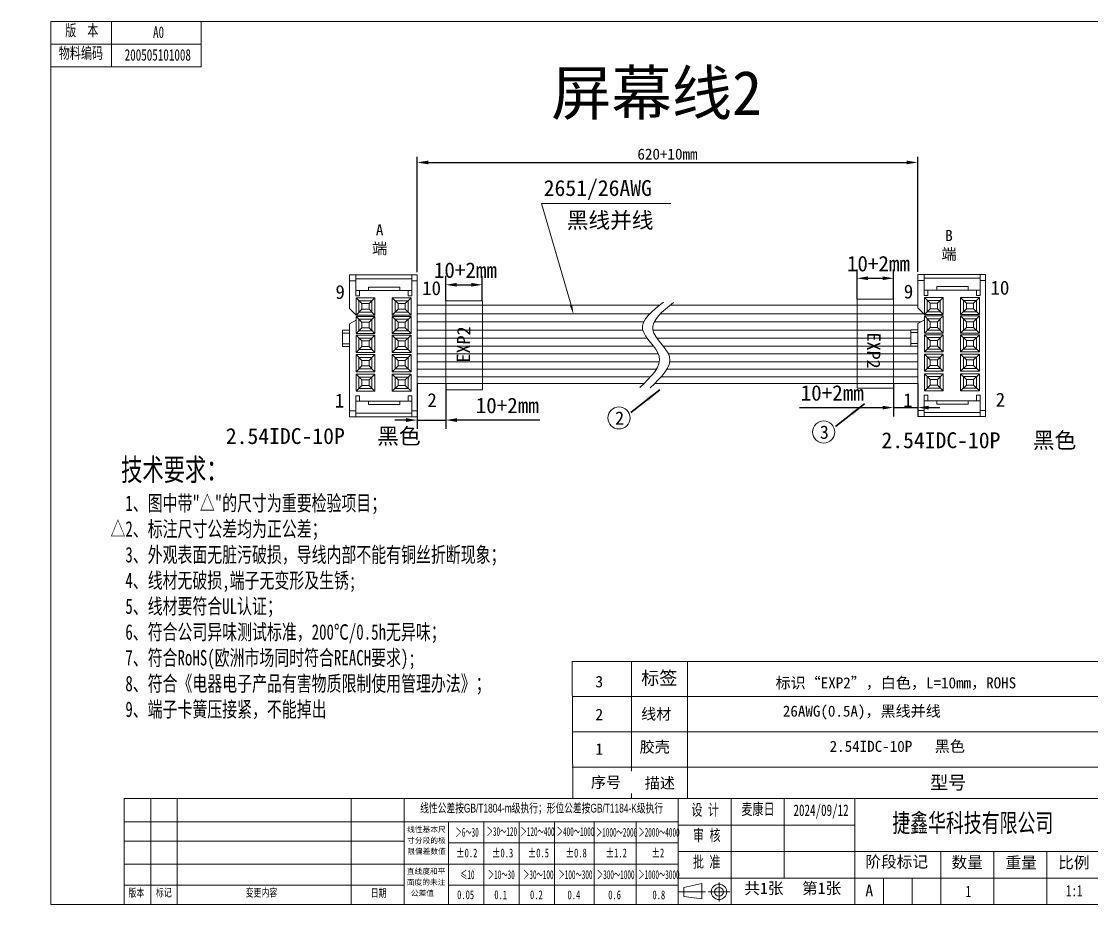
# Model space of a CAD drawing. Header units: millimetres. Extents: x 68 to 5666, y -2728 to 369.
# Drawn here: x 405.9 to 648.2, y -912.2 to -712.2 of the extents above; entities that cross this region are included whole.
import ezdxf

# ---------------------------------------------------------------- set-up
doc = ezdxf.new("R2010")
doc.units = ezdxf.units.MM
doc.header["$PDSIZE"] = -1
doc.layers.get('0').update_dxf_attribs({"lineweight": 18})
doc.layers.add('粗实线层', color=7, linetype='Continuous', lineweight=35)
doc.styles.add('SLDTEXTSTYLE0', font='')
doc.styles.add('SLDTEXTSTYLE1', font='')
doc.styles.add('SLDTEXTSTYLE10', font='', dxfattribs={"width": 0.814221})
doc.styles.add('SLDTEXTSTYLE11', font='', dxfattribs={"width": 0.775464})
doc.styles.add('SLDTEXTSTYLE12', font='', dxfattribs={"width": 0.86773})
doc.styles.add('SLDTEXTSTYLE13', font='', dxfattribs={"width": 0.706367})
doc.styles.add('SLDTEXTSTYLE14', font='', dxfattribs={"width": 0.747741})
doc.styles.add('SLDTEXTSTYLE15', font='', dxfattribs={"width": 0.96773})
doc.styles.add('SLDTEXTSTYLE16', font='', dxfattribs={"width": 0.880973})
doc.styles.add('SLDTEXTSTYLE17', font='', dxfattribs={"width": 0.846113})
doc.styles.add('SLDTEXTSTYLE18', font='', dxfattribs={"width": 0.905501})
doc.styles.add('SLDTEXTSTYLE19', font='', dxfattribs={"width": 1.073784})
doc.styles.add('SLDTEXTSTYLE2', font='')
doc.styles.add('SLDTEXTSTYLE20', font='', dxfattribs={"width": 0.96122})
doc.styles.add('SLDTEXTSTYLE21', font='', dxfattribs={"width": 0.864104})
doc.styles.add('SLDTEXTSTYLE22', font='', dxfattribs={"width": 0.988767})
doc.styles.add('SLDTEXTSTYLE23', font='', dxfattribs={"width": 0.737402})
doc.styles.add('SLDTEXTSTYLE24', font='', dxfattribs={"width": 1.124152})
doc.styles.add('SLDTEXTSTYLE25', font='', dxfattribs={"width": 0.732965})
doc.styles.add('SLDTEXTSTYLE26', font='txt.shx', dxfattribs={"width": 0.6, "bigfont": 'bigfont.shx'})
doc.styles.add('SLDTEXTSTYLE3', font='', dxfattribs={"width": 0.827647})
doc.styles.add('SLDTEXTSTYLE4', font='', dxfattribs={"width": 0.842141})
doc.styles.add('SLDTEXTSTYLE5', font='', dxfattribs={"width": 0.752078})
doc.styles.add('SLDTEXTSTYLE6', font='', dxfattribs={"width": 0.833267})
doc.styles.add('SLDTEXTSTYLE7', font='', dxfattribs={"width": 0.902979})
doc.styles.add('SLDTEXTSTYLE8', font='', dxfattribs={"width": 1.050097})
doc.styles.add('SLDTEXTSTYLE9', font='', dxfattribs={"width": 0.878935})
doc.styles.get("Standard").update_dxf_attribs({"font": 'simfang.ttf'})
doc.styles.get('SLDTEXTSTYLE0').set_extended_font_data('汉仪长仿宋体')
doc.styles.get('SLDTEXTSTYLE1').set_extended_font_data('汉仪长仿宋体')
doc.styles.get('SLDTEXTSTYLE10').set_extended_font_data('汉仪长仿宋体')
doc.styles.get('SLDTEXTSTYLE11').set_extended_font_data('汉仪长仿宋体')
doc.styles.get('SLDTEXTSTYLE12').set_extended_font_data('汉仪长仿宋体')
doc.styles.get('SLDTEXTSTYLE13').set_extended_font_data('汉仪长仿宋体')
doc.styles.get('SLDTEXTSTYLE14').set_extended_font_data('汉仪长仿宋体')
doc.styles.get('SLDTEXTSTYLE15').set_extended_font_data('汉仪长仿宋体')
doc.styles.get('SLDTEXTSTYLE16').set_extended_font_data('汉仪长仿宋体')
doc.styles.get('SLDTEXTSTYLE17').set_extended_font_data('汉仪长仿宋体')
doc.styles.get('SLDTEXTSTYLE18').set_extended_font_data('汉仪长仿宋体')
doc.styles.get('SLDTEXTSTYLE19').set_extended_font_data('汉仪长仿宋体')
doc.styles.get('SLDTEXTSTYLE2').set_extended_font_data('汉仪长仿宋体')
doc.styles.get('SLDTEXTSTYLE20').set_extended_font_data('汉仪长仿宋体')
doc.styles.get('SLDTEXTSTYLE21').set_extended_font_data('汉仪长仿宋体')
doc.styles.get('SLDTEXTSTYLE22').set_extended_font_data('汉仪长仿宋体')
doc.styles.get('SLDTEXTSTYLE23').set_extended_font_data('汉仪长仿宋体')
doc.styles.get('SLDTEXTSTYLE24').set_extended_font_data('汉仪长仿宋体')
doc.styles.get('SLDTEXTSTYLE25').set_extended_font_data('汉仪长仿宋体')
doc.styles.get('SLDTEXTSTYLE3').set_extended_font_data('汉仪长仿宋体')
doc.styles.get('SLDTEXTSTYLE4').set_extended_font_data('汉仪长仿宋体')
doc.styles.get('SLDTEXTSTYLE5').set_extended_font_data('汉仪长仿宋体')
doc.styles.get('SLDTEXTSTYLE6').set_extended_font_data('汉仪长仿宋体')
doc.styles.get('SLDTEXTSTYLE7').set_extended_font_data('汉仪长仿宋体')
doc.styles.get('SLDTEXTSTYLE8').set_extended_font_data('汉仪长仿宋体')
doc.styles.get('SLDTEXTSTYLE9').set_extended_font_data('汉仪长仿宋体')
doc.dimstyles.new('ISO-25', dxfattribs={"dimtxt": 2.5, "dimasz": 2.5, "dimexe": 1.25, "dimexo": 0.625, "dimtad": 1, "dimtxsty": 'Standard', "dimcen": 2.5, "dimdle": 5, "dimadec": 0, "dimazin": 0, "dimtfac": 1, "dimtmove": 0, "dimatfit": 3, "dimfxl": 1, "dimarcsym": 0})

# ---------------------------------------------------------------- blocks, each defined once
blk = doc.blocks.new('*D1130')
at = {"color": 0, "lineweight": -2}
for p, q in [((495.53, -769.04), (495.53, -742.94)), ((608.86, -768.94), (608.86, -742.94)), ((498.03, -744.19), (606.36, -744.19))]:
    blk.add_line(p, q, dxfattribs=at)
at = {"color": 0}
for points in [[(498.03, -743.78), (498.03, -744.61), (495.53, -744.19)], [(606.36, -744.61), (606.36, -743.78), (608.86, -744.19)]]:
    blk.add_solid(points, dxfattribs=at)
at = {"layer": 'Defpoints', "color": 0}
for p in [(608.86, -744.19), (495.53, -769.66), (608.86, -769.56)]:
    blk.add_point(p, dxfattribs=at)
at = {"color": 0, "insert": (552.2, -742.31), "char_height": 2.5, "attachment_point": 5, "bg_fill": 3, "box_fill_scale": 1.1, "bg_fill_color": 257, "bg_fill_transparency": 0}
blk.add_mtext('\\A1;620+10mm', dxfattribs=at)
blk = doc.blocks.new('*X1128')
at = {"layer": '粗实线层'}
blk.add_hatch(color=256, dxfattribs=at).paths.add_polyline_path([(-5.7, 7.27), (-3.63, 3.81), (-2.84, 4.43)], flags=0)
blk.add_line((0, 0), (-5.7, 7.27), dxfattribs=at)
blk = doc.blocks.new('*D1131')
at = {"color": 0, "lineweight": -2}
for p, q in [((495.5, -794.25), (495.5, -804.53)), ((502.01, -794.25), (502.01, -804.53)), ((493, -802.53), (490.5, -802.53)), ((495.5, -802.53), (502.01, -802.53)), ((507.01, -802.53), (504.51, -802.53)), ((523.3, -802.53), (507.01, -802.53))]:
    blk.add_line(p, q, dxfattribs=at)
at = {"color": 0}
for points in [[(493, -802.95), (493, -802.11), (495.5, -802.53)], [(504.51, -802.11), (504.51, -802.95), (502.01, -802.53)]]:
    blk.add_solid(points, dxfattribs=at)
at = {"layer": 'Defpoints', "color": 0}
for p in [(495.5, -794.25), (502.01, -794.25), (502.01, -802.53)]:
    blk.add_point(p, dxfattribs=at)
at = {"color": 0, "insert": (515.92, -799.24), "char_height": 3.5, "attachment_point": 5}
blk.add_mtext('\\A1;10+2mm', dxfattribs=at)
blk = doc.blocks.new('*D1132')
at = {"color": 0, "lineweight": -2}
for p, q in [((501.99, -775.52), (501.99, -769.89)), ((510.27, -775.52), (510.27, -769.89)), ((504.49, -771.89), (507.77, -771.89))]:
    blk.add_line(p, q, dxfattribs=at)
at = {"color": 0}
for points in [[(504.49, -771.47), (504.49, -772.31), (501.99, -771.89)], [(507.77, -772.31), (507.77, -771.47), (510.27, -771.89)]]:
    blk.add_solid(points, dxfattribs=at)
at = {"layer": 'Defpoints', "color": 0}
for p in [(510.27, -771.89), (501.99, -775.52), (510.27, -775.52)]:
    blk.add_point(p, dxfattribs=at)
at = {"color": 0, "insert": (506.44, -768.6), "char_height": 3.5, "attachment_point": 5}
blk.add_mtext('\\A1;10+2mm', dxfattribs=at)
blk = doc.blocks.new('*D1133')
at = {"color": 0, "lineweight": -2}
for p, q in [((595.12, -775.16), (595.12, -768.42)), ((597.62, -770.42), (600.9, -770.42)), ((603.4, -775.16), (603.4, -768.42))]:
    blk.add_line(p, q, dxfattribs=at)
at = {"color": 0}
for points in [[(597.62, -770), (597.62, -770.84), (595.12, -770.42)], [(600.9, -770.84), (600.9, -770), (603.4, -770.42)]]:
    blk.add_solid(points, dxfattribs=at)
at = {"layer": 'Defpoints', "color": 0}
for p in [(603.4, -770.42), (595.12, -775.16), (603.4, -775.16)]:
    blk.add_point(p, dxfattribs=at)
at = {"color": 0, "insert": (599.96, -767.13), "char_height": 3.5, "attachment_point": 5}
blk.add_mtext('\\A1;10+2mm', dxfattribs=at)
blk = doc.blocks.new('*D1134')
at = {"color": 0, "lineweight": -2}
for p, q in [((603.4, -794.23), (603.4, -801.7)), ((608.86, -794.23), (608.86, -801.7)), ((582.12, -799.7), (598.4, -799.7)), ((598.4, -799.7), (600.9, -799.7)), ((603.4, -799.7), (608.86, -799.7)), ((611.36, -799.7), (613.86, -799.7))]:
    blk.add_line(p, q, dxfattribs=at)
at = {"color": 0}
for points in [[(600.9, -800.12), (600.9, -799.29), (603.4, -799.7)], [(611.36, -799.29), (611.36, -800.12), (608.86, -799.7)]]:
    blk.add_solid(points, dxfattribs=at)
at = {"layer": 'Defpoints', "color": 0}
for p in [(603.4, -794.23), (608.86, -794.23), (608.86, -799.7)]:
    blk.add_point(p, dxfattribs=at)
at = {"color": 0, "insert": (589.5, -796.41), "char_height": 3.5, "attachment_point": 5}
blk.add_mtext('\\A1;10+2mm', dxfattribs=at)
blk = doc.blocks.new('*X1129')
at = {"layer": '粗实线层'}
blk.add_hatch(color=256, dxfattribs=at).paths.add_polyline_path([(-5.7, 7.27), (-3.63, 3.81), (-2.84, 4.43)], flags=0)
blk.add_line((0, 0), (-5.7, 7.27), dxfattribs=at)

msp = doc.modelspace()

# ---------------------------------------------------------------- hatches: boundary and pattern name
at = {"linetype": 'Continuous'}
msp.add_hatch(color=0, dxfattribs=at).paths.add_polyline_path([(530.9367, -778.6656), (530.0997, -776.6071), (530.6322, -776.4644)], flags=0)

# ---------------------------------------------------------------- linework, layer by layer
at = {"lineweight": 13}
for p, q in [((426.3341, -712.2494), (412.5841, -712.2494)), ((426.3341, -712.2494), (426.3341, -717.4233)), ((426.3341, -717.4233), (412.5841, -717.4233)), ((555.8642, -908.3595), (555.8642, -910.3896))]:
    msp.add_line(p, q, dxfattribs=at)
at = {"color": 7, "lineweight": 13}
for p, q in [((412.5841, -712.2494), (689.5841, -712.2494)), ((426.3341, -712.2494), (426.3341, -722.5686)), ((446.5773, -712.2494), (446.5773, -722.5686)), ((412.5841, -717.4233), (446.5773, -717.4233)), ((412.5841, -722.5686), (446.5773, -722.5686)), ((429.1849, -888.2494), (429.1849, -912.2494)), ((554.5841, -888.2494), (429.1849, -888.2494)), ((435.1849, -888.2494), (435.1849, -912.2494)), ((441.1849, -888.2494), (441.1849, -912.2494)), ((480.5984, -888.2494), (480.5984, -912.2494)), ((492.5841, -912.2494), (492.5841, -888.2494)), ((492.5841, -888.2494), (492.5841, -912.2494)), ((554.5841, -888.2494), (554.5841, -912.2494)), ((554.5841, -888.2494), (554.5841, -912.2494)), ((566.5841, -888.2494), (566.5841, -912.2494)), ((578.5841, -888.2494), (578.5841, -906.2494)), ((594.5841, -888.2494), (594.5841, -912.2494)), ((554.5841, -893.4706), (429.1849, -893.4706)), ((502.5841, -912.2494), (502.5841, -893.4706)), ((510.5841, -893.4706), (510.5841, -912.2494)), ((518.5841, -912.2494), (518.5841, -893.4706)), ((526.5841, -912.2494), (526.5841, -893.4706)), ((535.5841, -912.2494), (535.5841, -893.4706)), ((545.0841, -893.4706), (545.0841, -912.2494)), ((594.5841, -894.2494), (554.5841, -894.2494)), ((492.5841, -897.8494), (429.1849, -897.8494)), ((502.5841, -898.2706), (554.5841, -898.2706)), ((554.5841, -900.2494), (689.5841, -900.2494)), ((614.0841, -912.2494), (614.0841, -900.2494)), ((626.0841, -900.2494), (626.0841, -912.2494)), ((638.0841, -900.2494), (638.0841, -912.2494)), ((492.5841, -903.0706), (554.5841, -903.0706)), ((594.5841, -906.2494), (554.5841, -906.2494)), ((689.5841, -906.2494), (594.5841, -906.2494)), ((601.0841, -912.2494), (601.0841, -906.2494)), ((607.5841, -906.2494), (607.5841, -912.2494)), ((492.5841, -907.8706), (429.1849, -907.8706)), ((554.5841, -907.8706), (502.5841, -907.8706)), ((555.8642, -908.3595), (559.9703, -907.4747)), ((559.9703, -907.4747), (559.9703, -910.9712)), ((563.8642, -907.2527), (563.8642, -911.5248)), ((560.7954, -909.3533), (554.7906, -909.3533)), ((559.9703, -910.9712), (555.8642, -910.3896)), ((566.2804, -909.3533), (561.448, -909.3533)), ((412.5841, -912.2494), (689.5841, -912.2494)), ((429.1849, -912.2494), (492.5841, -912.2494))]:
    msp.add_line(p, q, dxfattribs=at)
at = {"color": 0, "linetype": 'Continuous'}
for p, q in [((523.6827, -753.4969), (552.9605, -753.4832)), ((530.3599, -776.5231), (523.6827, -753.4969)), ((530.3599, -776.5231), (523.6827, -753.4969))]:
    msp.add_line(p, q, dxfattribs=at)
at = {"lineweight": 15}
for p, q in [((481.682, -774.8539), (482.9956, -776.1675)), ((484.6333, -776.1675), (485.9468, -774.8539)), ((485.9468, -774.8539), (485.9468, -778.7468)), ((489.872, -774.8539), (491.1856, -776.1675)), ((492.8233, -776.1675), (494.1368, -774.8539)), ((494.1368, -774.8539), (494.1368, -778.7468)), ((610.3655, -774.7576), (611.679, -776.0711)), ((613.3167, -776.0711), (614.6303, -774.7576)), ((614.6303, -774.7576), (614.6303, -778.6504)), ((618.5555, -774.7576), (619.869, -776.0711)), ((621.5067, -776.0711), (622.8203, -774.7576)), ((622.8203, -774.7576), (622.8203, -778.6504)), ((481.682, -778.7468), (480.178, -777.2428)), ((481.682, -778.7468), (482.9956, -777.4332)), ((482.9956, -776.1675), (484.6333, -776.1675)), ((484.6333, -777.4332), (485.9468, -778.7468)), ((489.872, -778.7468), (491.1856, -777.4332)), ((491.1856, -776.1675), (492.8233, -776.1675)), ((492.8233, -777.4332), (494.1368, -778.7468)), ((610.3655, -778.6504), (608.8615, -777.1464)), ((610.3655, -778.6504), (611.679, -777.3369)), ((611.679, -776.0711), (613.3167, -776.0711)), ((613.3167, -777.3369), (614.6303, -778.6504)), ((618.5555, -778.6504), (619.869, -777.3369)), ((619.869, -776.0711), (621.5067, -776.0711)), ((621.5067, -777.3369), (622.8203, -778.6504)), ((481.682, -779.895), (480.178, -780.7645)), ((481.682, -779.0513), (482.9956, -780.3648)), ((484.6333, -780.3648), (485.9468, -779.0513)), ((485.9468, -779.0513), (485.9468, -782.9441)), ((489.872, -779.0513), (491.1856, -780.3648)), ((492.8233, -780.3648), (494.1368, -779.0513)), ((494.1368, -779.0513), (494.1368, -782.9441)), ((610.3655, -779.7987), (608.8615, -780.6682)), ((610.3655, -778.9549), (611.679, -780.2685)), ((613.3167, -780.2685), (614.6303, -778.9549)), ((614.6303, -778.9549), (614.6303, -782.8478)), ((618.5555, -778.9549), (619.869, -780.2685)), ((621.5067, -780.2685), (622.8203, -778.9549)), ((622.8203, -778.9549), (622.8203, -782.8478)), ((481.682, -782.9441), (482.9956, -781.6306)), ((482.9956, -780.3648), (484.6333, -780.3648)), ((484.6333, -781.6306), (485.9468, -782.9441)), ((489.872, -782.9441), (491.1856, -781.6306)), ((491.1856, -780.3648), (492.8233, -780.3648)), ((492.8233, -781.6306), (494.1368, -782.9441)), ((610.3655, -782.8478), (611.679, -781.5342)), ((611.679, -780.2685), (613.3167, -780.2685)), ((613.3167, -781.5342), (614.6303, -782.8478)), ((618.5555, -782.8478), (619.869, -781.5342)), ((619.869, -780.2685), (621.5067, -780.2685)), ((621.5067, -781.5342), (622.8203, -782.8478)), ((478.6323, -782.8285), (480.178, -782.8285)), ((481.682, -783.3002), (482.9956, -784.6137)), ((481.682, -783.3002), (482.9956, -784.6137)), ((482.9956, -784.6137), (484.6333, -784.6137)), ((482.9956, -784.6137), (484.6333, -784.6137)), ((484.6333, -784.6137), (485.9468, -783.3002)), ((484.6333, -784.6137), (485.9468, -783.3002)), ((485.9468, -783.3002), (485.9468, -787.193)), ((485.9468, -783.3002), (485.9468, -787.193)), ((489.872, -783.3002), (491.1856, -784.6137)), ((489.872, -783.3002), (491.1856, -784.6137)), ((491.1856, -784.6137), (492.8233, -784.6137)), ((491.1856, -784.6137), (492.8233, -784.6137)), ((492.8233, -784.6137), (494.1368, -783.3002)), ((492.8233, -784.6137), (494.1368, -783.3002)), ((494.1368, -783.3002), (494.1368, -787.193)), ((494.1368, -783.3002), (494.1368, -787.193)), ((607.3157, -782.7321), (608.8615, -782.7321)), ((610.3655, -783.2038), (611.679, -784.5174)), ((610.3655, -783.2038), (611.679, -784.5174)), ((611.679, -784.5174), (613.3167, -784.5174)), ((611.679, -784.5174), (613.3167, -784.5174)), ((613.3167, -784.5174), (614.6303, -783.2038)), ((613.3167, -784.5174), (614.6303, -783.2038)), ((614.6303, -783.2038), (614.6303, -787.0967)), ((614.6303, -783.2038), (614.6303, -787.0967)), ((618.5555, -783.2038), (619.869, -784.5174)), ((618.5555, -783.2038), (619.869, -784.5174)), ((619.869, -784.5174), (621.5067, -784.5174)), ((619.869, -784.5174), (621.5067, -784.5174)), ((621.5067, -784.5174), (622.8203, -783.2038)), ((621.5067, -784.5174), (622.8203, -783.2038)), ((622.8203, -783.2038), (622.8203, -787.0967)), ((622.8203, -783.2038), (622.8203, -787.0967)), ((478.6323, -785.2906), (480.178, -785.2906)), ((481.682, -787.193), (482.9956, -785.8795)), ((481.682, -787.193), (482.9956, -785.8795)), ((484.6333, -785.8795), (485.9468, -787.193)), ((484.6333, -785.8795), (485.9468, -787.193)), ((489.872, -787.193), (491.1856, -785.8795)), ((489.872, -787.193), (491.1856, -785.8795)), ((492.8233, -785.8795), (494.1368, -787.193)), ((492.8233, -785.8795), (494.1368, -787.193)), ((607.3157, -785.1943), (608.8615, -785.1943)), ((610.3655, -787.0967), (611.679, -785.7831)), ((610.3655, -787.0967), (611.679, -785.7831)), ((613.3167, -785.7831), (614.6303, -787.0967)), ((613.3167, -785.7831), (614.6303, -787.0967)), ((618.5555, -787.0967), (619.869, -785.7831)), ((618.5555, -787.0967), (619.869, -785.7831)), ((621.5067, -785.7831), (622.8203, -787.0967)), ((621.5067, -785.7831), (622.8203, -787.0967)), ((481.682, -787.693), (482.9956, -789.0065)), ((481.682, -787.693), (482.9956, -789.0065)), ((481.682, -787.693), (482.9956, -789.0065)), ((482.9956, -789.0065), (484.6333, -789.0065)), ((482.9956, -789.0065), (484.6333, -789.0065)), ((482.9956, -789.0065), (484.6333, -789.0065)), ((484.6333, -789.0065), (485.9468, -787.693)), ((484.6333, -789.0065), (485.9468, -787.693)), ((484.6333, -789.0065), (485.9468, -787.693)), ((485.9468, -787.693), (485.9468, -791.5858)), ((485.9468, -787.693), (485.9468, -791.5858)), ((485.9468, -787.693), (485.9468, -791.5858)), ((489.872, -787.693), (491.1856, -789.0065)), ((489.872, -787.693), (491.1856, -789.0065)), ((489.872, -787.693), (491.1856, -789.0065)), ((491.1856, -789.0065), (492.8233, -789.0065)), ((491.1856, -789.0065), (492.8233, -789.0065)), ((491.1856, -789.0065), (492.8233, -789.0065)), ((492.8233, -789.0065), (494.1368, -787.693)), ((492.8233, -789.0065), (494.1368, -787.693)), ((492.8233, -789.0065), (494.1368, -787.693)), ((494.1368, -787.693), (494.1368, -791.5858)), ((494.1368, -787.693), (494.1368, -791.5858)), ((494.1368, -787.693), (494.1368, -791.5858)), ((610.3655, -787.5966), (611.679, -788.9102)), ((610.3655, -787.5966), (611.679, -788.9102)), ((610.3655, -787.5966), (611.679, -788.9102)), ((611.679, -788.9102), (613.3167, -788.9102)), ((611.679, -788.9102), (613.3167, -788.9102)), ((611.679, -788.9102), (613.3167, -788.9102)), ((613.3167, -788.9102), (614.6303, -787.5966)), ((613.3167, -788.9102), (614.6303, -787.5966)), ((613.3167, -788.9102), (614.6303, -787.5966)), ((614.6303, -787.5966), (614.6303, -791.4895)), ((614.6303, -787.5966), (614.6303, -791.4895)), ((614.6303, -787.5966), (614.6303, -791.4895)), ((618.5555, -787.5966), (619.869, -788.9102)), ((618.5555, -787.5966), (619.869, -788.9102)), ((618.5555, -787.5966), (619.869, -788.9102)), ((619.869, -788.9102), (621.5067, -788.9102)), ((619.869, -788.9102), (621.5067, -788.9102)), ((619.869, -788.9102), (621.5067, -788.9102)), ((621.5067, -788.9102), (622.8203, -787.5966)), ((621.5067, -788.9102), (622.8203, -787.5966)), ((621.5067, -788.9102), (622.8203, -787.5966)), ((622.8203, -787.5966), (622.8203, -791.4895)), ((622.8203, -787.5966), (622.8203, -791.4895)), ((622.8203, -787.5966), (622.8203, -791.4895)), ((481.682, -791.5858), (482.9956, -790.2723)), ((481.682, -791.5858), (482.9956, -790.2723)), ((481.682, -791.5858), (482.9956, -790.2723)), ((481.682, -792.1261), (482.9956, -793.4396)), ((484.6333, -790.2723), (485.9468, -791.5858)), ((484.6333, -790.2723), (485.9468, -791.5858)), ((484.6333, -790.2723), (485.9468, -791.5858)), ((484.6333, -793.4396), (485.9468, -792.1261)), ((485.9468, -792.1261), (485.9468, -796.0189)), ((489.872, -791.5858), (491.1856, -790.2723)), ((489.872, -791.5858), (491.1856, -790.2723)), ((489.872, -791.5858), (491.1856, -790.2723)), ((489.872, -792.1261), (491.1856, -793.4396)), ((492.8233, -790.2723), (494.1368, -791.5858)), ((492.8233, -790.2723), (494.1368, -791.5858)), ((492.8233, -790.2723), (494.1368, -791.5858)), ((492.8233, -793.4396), (494.1368, -792.1261)), ((494.1368, -792.1261), (494.1368, -796.0189)), ((610.3655, -791.4895), (611.679, -790.1759)), ((610.3655, -791.4895), (611.679, -790.1759)), ((610.3655, -791.4895), (611.679, -790.1759)), ((610.3655, -792.0297), (611.679, -793.3433)), ((613.3167, -790.1759), (614.6303, -791.4895)), ((613.3167, -790.1759), (614.6303, -791.4895)), ((613.3167, -790.1759), (614.6303, -791.4895)), ((613.3167, -793.3433), (614.6303, -792.0297)), ((614.6303, -792.0297), (614.6303, -795.9226)), ((618.5555, -791.4895), (619.869, -790.1759)), ((618.5555, -791.4895), (619.869, -790.1759)), ((618.5555, -791.4895), (619.869, -790.1759)), ((618.5555, -792.0297), (619.869, -793.3433)), ((621.5067, -790.1759), (622.8203, -791.4895)), ((621.5067, -790.1759), (622.8203, -791.4895)), ((621.5067, -790.1759), (622.8203, -791.4895)), ((621.5067, -793.3433), (622.8203, -792.0297)), ((622.8203, -792.0297), (622.8203, -795.9226)), ((481.682, -796.0189), (482.9956, -794.7054)), ((482.9956, -793.4396), (484.6333, -793.4396)), ((484.6333, -794.7054), (485.9468, -796.0189)), ((489.872, -796.0189), (491.1856, -794.7054)), ((491.1856, -793.4396), (492.8233, -793.4396)), ((492.8233, -794.7054), (494.1368, -796.0189)), ((610.3655, -795.9226), (611.679, -794.609)), ((611.679, -793.3433), (613.3167, -793.3433)), ((613.3167, -794.609), (614.6303, -795.9226)), ((618.5555, -795.9226), (619.869, -794.609)), ((619.869, -793.3433), (621.5067, -793.3433)), ((621.5067, -794.609), (622.8203, -795.9226))]:
    msp.add_line(p, q, dxfattribs=at)
for p, q in [((495.5302, -776.5231), (550.3582, -776.5231)), ((552.816, -776.5231), (608.8615, -776.5231)), ((495.5302, -778.4763), (548.1563, -778.4763)), ((550.5871, -778.4763), (610.3655, -778.4763)), ((495.5302, -780.308), (546.8151, -780.308)), ((495.5302, -782.1325), (546.5951, -782.1325)), ((548.9017, -782.1325), (607.3157, -782.1325)), ((549.194, -780.308), (609.6135, -780.308)), ((495.5302, -783.9587), (547.5613, -783.9587)), ((549.8161, -783.9587), (607.3157, -783.9587)), ((495.5302, -785.8237), (549.0346, -785.8237)), ((495.5302, -787.5083), (550.1066, -787.5083)), ((551.284, -785.8237), (607.3157, -785.8237)), ((552.3892, -787.5083), (608.8615, -787.5083)), ((495.5302, -789.311), (550.3516, -789.311)), ((552.6964, -789.311), (608.8615, -789.311)), ((495.5302, -791.01), (549.6788, -791.01)), ((552.0698, -791.01), (608.8615, -791.01)), ((495.5302, -792.7257), (548.3642, -792.7257)), ((550.7864, -792.7257), (608.8615, -792.7257)), ((530.6157, -857.2282), (530.77, -888.2494))]:
    msp.add_line(p, q)
at = {"color": 0}
for p, q in [((495.5117, -794.2313), (546.8928, -794.2313)), ((549.329, -794.2313), (608.8825, -794.2313))]:
    msp.add_line(p, q, dxfattribs=at)
at = {"color": 0, "linetype": 'Continuous', "lineweight": 5}
for p, q in [((689.2607, -857.2282), (530.6157, -857.2282)), ((689.2607, -865.1275), (530.6157, -865.1275)), ((689.2607, -873.1414), (530.6157, -873.1414))]:
    msp.add_line(p, q, dxfattribs=at)
at = {"color": 0, "lineweight": 5}
for p, q in [((544.0721, -857.2282), (544.0721, -888.2494)), ((530.6157, -881.13), (689.2607, -881.13)), ((581.9721, -888.2494), (689.5829, -888.2494))]:
    msp.add_line(p, q, dxfattribs=at)
at = {"color": 0, "lineweight": 13}
msp.add_line((554.5841, -888.2494), (650.0841, -888.2494), dxfattribs=at)
at = {"color": 7, "linetype": 'Continuous', "lineweight": 13}
msp.add_line((492.5841, -903.0706), (429.1849, -903.0706), dxfattribs=at)
at = {"lineweight": 15}
for points in [[(480.178, -801.7825), (495.5302, -801.7825), (495.5302, -769.66), (480.178, -769.66), (480.178, -777.2428)], [(481.6492, -773.208), (481.6492, -769.66)], [(481.6492, -770.5105), (494.2951, -770.5105)], [(482.4465, -773.208), (494.2951, -773.208), (494.2951, -769.66)], [(608.8615, -801.6862), (624.2136, -801.6862), (624.2136, -769.5637), (608.8615, -769.5637), (608.8615, -777.1464)], [(610.3327, -773.1117), (610.3327, -769.5637)], [(610.3327, -770.4141), (622.9786, -770.4141)], [(611.1299, -773.1117), (622.9786, -773.1117), (622.9786, -769.5637)], [(481.6492, -771.0085), (480.178, -771.0085)], [(494.2951, -771.0085), (495.5302, -771.0085)], [(610.3327, -770.9122), (608.8615, -770.9122)], [(622.9786, -770.9122), (624.2136, -770.9122)], [(480.178, -780.7645), (480.178, -801.7825)], [(608.8615, -780.6682), (608.8615, -801.6862)], [(481.6492, -798.2345), (481.6492, -801.7825)], [(482.4465, -798.2345), (494.2951, -798.2345), (494.2951, -801.7825)], [(610.3327, -798.1382), (610.3327, -801.6862)], [(611.1299, -798.1382), (622.9786, -798.1382), (622.9786, -801.6862)], [(481.6492, -800.434), (480.178, -800.434)], [(481.6492, -800.9321), (494.2951, -800.9321)], [(494.2951, -800.434), (495.5302, -800.434)], [(610.3327, -800.3377), (608.8615, -800.3377)], [(610.3327, -800.8358), (622.9786, -800.8358)], [(622.9786, -800.3377), (624.2136, -800.3377)]]:
    msp.add_lwpolyline(points, dxfattribs=at)
for points in [[(484.4829, -773.208), (491.5922, -773.208), (491.5922, -772.4135), (484.4829, -772.4135)], [(613.1664, -773.1117), (620.2757, -773.1117), (620.2757, -772.3172), (613.1664, -772.3172)], [(481.6492, -773.208), (482.4465, -773.208), (482.4465, -774.4283), (481.6492, -774.4283)], [(481.682, -774.8539), (485.9468, -774.8539), (485.9468, -778.7468), (481.682, -778.7468)], [(489.872, -774.8539), (494.1368, -774.8539), (494.1368, -778.7468), (489.872, -778.7468)], [(494.2951, -773.208), (493.4979, -773.208), (493.4979, -774.4283), (494.2951, -774.4283)], [(610.3327, -773.1117), (611.1299, -773.1117), (611.1299, -774.3319), (610.3327, -774.3319)], [(610.3655, -774.7576), (614.6303, -774.7576), (614.6303, -778.6504), (610.3655, -778.6504)], [(611.0223, -775.4144), (613.9735, -775.4144), (613.9735, -777.9937), (611.0223, -777.9937)], [(618.5555, -774.7576), (622.8203, -774.7576), (622.8203, -778.6504), (618.5555, -778.6504)], [(619.2123, -775.4144), (622.1635, -775.4144), (622.1635, -777.9937), (619.2123, -777.9937)], [(622.9786, -773.1117), (622.1813, -773.1117), (622.1813, -774.3319), (622.9786, -774.3319)], [(482.3388, -775.5107), (485.2901, -775.5107), (485.2901, -778.09), (482.3388, -778.09)], [(482.9956, -776.1675), (484.6333, -776.1675), (484.6333, -777.4332), (482.9956, -777.4332)], [(490.5288, -775.5107), (493.4801, -775.5107), (493.4801, -778.09), (490.5288, -778.09)], [(491.1856, -776.1675), (492.8233, -776.1675), (492.8233, -777.4332), (491.1856, -777.4332)], [(611.679, -776.0711), (613.3167, -776.0711), (613.3167, -777.3369), (611.679, -777.3369)], [(619.869, -776.0711), (621.5067, -776.0711), (621.5067, -777.3369), (619.869, -777.3369)], [(481.682, -779.0513), (485.9468, -779.0513), (485.9468, -782.9441), (481.682, -782.9441)], [(482.3388, -779.7081), (485.2901, -779.7081), (485.2901, -782.2874), (482.3388, -782.2874)], [(489.872, -779.0513), (494.1368, -779.0513), (494.1368, -782.9441), (489.872, -782.9441)], [(490.5288, -779.7081), (493.4801, -779.7081), (493.4801, -782.2874), (490.5288, -782.2874)], [(610.3655, -778.9549), (614.6303, -778.9549), (614.6303, -782.8478), (610.3655, -782.8478)], [(611.0223, -779.6117), (613.9735, -779.6117), (613.9735, -782.191), (611.0223, -782.191)], [(618.5555, -778.9549), (622.8203, -778.9549), (622.8203, -782.8478), (618.5555, -782.8478)], [(619.2123, -779.6117), (622.1635, -779.6117), (622.1635, -782.191), (619.2123, -782.191)], [(480.178, -782.1981), (478.6323, -782.1981), (478.6323, -785.9032), (480.178, -785.9032)], [(482.9956, -780.3648), (484.6333, -780.3648), (484.6333, -781.6306), (482.9956, -781.6306)], [(491.1856, -780.3648), (492.8233, -780.3648), (492.8233, -781.6306), (491.1856, -781.6306)], [(608.8615, -782.1017), (607.3157, -782.1017), (607.3157, -785.8069), (608.8615, -785.8069)], [(611.679, -780.2685), (613.3167, -780.2685), (613.3167, -781.5342), (611.679, -781.5342)], [(619.869, -780.2685), (621.5067, -780.2685), (621.5067, -781.5342), (619.869, -781.5342)], [(481.682, -783.3002), (485.9468, -783.3002), (485.9468, -787.193), (481.682, -787.193)], [(481.682, -783.3002), (485.9468, -783.3002), (485.9468, -787.193), (481.682, -787.193)], [(482.3388, -783.957), (485.2901, -783.957), (485.2901, -786.5363), (482.3388, -786.5363)], [(482.3388, -783.957), (485.2901, -783.957), (485.2901, -786.5363), (482.3388, -786.5363)], [(482.9956, -784.6137), (484.6333, -784.6137), (484.6333, -785.8795), (482.9956, -785.8795)], [(482.9956, -784.6137), (484.6333, -784.6137), (484.6333, -785.8795), (482.9956, -785.8795)], [(489.872, -783.3002), (494.1368, -783.3002), (494.1368, -787.193), (489.872, -787.193)], [(489.872, -783.3002), (494.1368, -783.3002), (494.1368, -787.193), (489.872, -787.193)], [(490.5288, -783.957), (493.4801, -783.957), (493.4801, -786.5363), (490.5288, -786.5363)], [(490.5288, -783.957), (493.4801, -783.957), (493.4801, -786.5363), (490.5288, -786.5363)], [(491.1856, -784.6137), (492.8233, -784.6137), (492.8233, -785.8795), (491.1856, -785.8795)], [(491.1856, -784.6137), (492.8233, -784.6137), (492.8233, -785.8795), (491.1856, -785.8795)], [(610.3655, -783.2038), (614.6303, -783.2038), (614.6303, -787.0967), (610.3655, -787.0967)], [(610.3655, -783.2038), (614.6303, -783.2038), (614.6303, -787.0967), (610.3655, -787.0967)], [(611.0223, -783.8606), (613.9735, -783.8606), (613.9735, -786.4399), (611.0223, -786.4399)], [(611.0223, -783.8606), (613.9735, -783.8606), (613.9735, -786.4399), (611.0223, -786.4399)], [(611.679, -784.5174), (613.3167, -784.5174), (613.3167, -785.7831), (611.679, -785.7831)], [(611.679, -784.5174), (613.3167, -784.5174), (613.3167, -785.7831), (611.679, -785.7831)], [(618.5555, -783.2038), (622.8203, -783.2038), (622.8203, -787.0967), (618.5555, -787.0967)], [(618.5555, -783.2038), (622.8203, -783.2038), (622.8203, -787.0967), (618.5555, -787.0967)], [(619.2123, -783.8606), (622.1635, -783.8606), (622.1635, -786.4399), (619.2123, -786.4399)], [(619.2123, -783.8606), (622.1635, -783.8606), (622.1635, -786.4399), (619.2123, -786.4399)], [(619.869, -784.5174), (621.5067, -784.5174), (621.5067, -785.7831), (619.869, -785.7831)], [(619.869, -784.5174), (621.5067, -784.5174), (621.5067, -785.7831), (619.869, -785.7831)], [(481.682, -787.693), (485.9468, -787.693), (485.9468, -791.5858), (481.682, -791.5858)], [(481.682, -787.693), (485.9468, -787.693), (485.9468, -791.5858), (481.682, -791.5858)], [(481.682, -787.693), (485.9468, -787.693), (485.9468, -791.5858), (481.682, -791.5858)], [(482.3388, -788.3498), (485.2901, -788.3498), (485.2901, -790.9291), (482.3388, -790.9291)], [(482.3388, -788.3498), (485.2901, -788.3498), (485.2901, -790.9291), (482.3388, -790.9291)], [(482.3388, -788.3498), (485.2901, -788.3498), (485.2901, -790.9291), (482.3388, -790.9291)], [(482.9956, -789.0065), (484.6333, -789.0065), (484.6333, -790.2723), (482.9956, -790.2723)], [(482.9956, -789.0065), (484.6333, -789.0065), (484.6333, -790.2723), (482.9956, -790.2723)], [(482.9956, -789.0065), (484.6333, -789.0065), (484.6333, -790.2723), (482.9956, -790.2723)], [(489.872, -787.693), (494.1368, -787.693), (494.1368, -791.5858), (489.872, -791.5858)], [(489.872, -787.693), (494.1368, -787.693), (494.1368, -791.5858), (489.872, -791.5858)], [(489.872, -787.693), (494.1368, -787.693), (494.1368, -791.5858), (489.872, -791.5858)], [(490.5288, -788.3498), (493.4801, -788.3498), (493.4801, -790.9291), (490.5288, -790.9291)], [(490.5288, -788.3498), (493.4801, -788.3498), (493.4801, -790.9291), (490.5288, -790.9291)], [(490.5288, -788.3498), (493.4801, -788.3498), (493.4801, -790.9291), (490.5288, -790.9291)], [(491.1856, -789.0065), (492.8233, -789.0065), (492.8233, -790.2723), (491.1856, -790.2723)], [(491.1856, -789.0065), (492.8233, -789.0065), (492.8233, -790.2723), (491.1856, -790.2723)], [(491.1856, -789.0065), (492.8233, -789.0065), (492.8233, -790.2723), (491.1856, -790.2723)], [(610.3655, -787.5966), (614.6303, -787.5966), (614.6303, -791.4895), (610.3655, -791.4895)], [(610.3655, -787.5966), (614.6303, -787.5966), (614.6303, -791.4895), (610.3655, -791.4895)], [(610.3655, -787.5966), (614.6303, -787.5966), (614.6303, -791.4895), (610.3655, -791.4895)], [(611.0223, -788.2534), (613.9735, -788.2534), (613.9735, -790.8327), (611.0223, -790.8327)], [(611.0223, -788.2534), (613.9735, -788.2534), (613.9735, -790.8327), (611.0223, -790.8327)], [(611.0223, -788.2534), (613.9735, -788.2534), (613.9735, -790.8327), (611.0223, -790.8327)], [(611.679, -788.9102), (613.3167, -788.9102), (613.3167, -790.1759), (611.679, -790.1759)], [(611.679, -788.9102), (613.3167, -788.9102), (613.3167, -790.1759), (611.679, -790.1759)], [(611.679, -788.9102), (613.3167, -788.9102), (613.3167, -790.1759), (611.679, -790.1759)], [(618.5555, -787.5966), (622.8203, -787.5966), (622.8203, -791.4895), (618.5555, -791.4895)], [(618.5555, -787.5966), (622.8203, -787.5966), (622.8203, -791.4895), (618.5555, -791.4895)], [(618.5555, -787.5966), (622.8203, -787.5966), (622.8203, -791.4895), (618.5555, -791.4895)], [(619.2123, -788.2534), (622.1635, -788.2534), (622.1635, -790.8327), (619.2123, -790.8327)], [(619.2123, -788.2534), (622.1635, -788.2534), (622.1635, -790.8327), (619.2123, -790.8327)], [(619.2123, -788.2534), (622.1635, -788.2534), (622.1635, -790.8327), (619.2123, -790.8327)], [(619.869, -788.9102), (621.5067, -788.9102), (621.5067, -790.1759), (619.869, -790.1759)], [(619.869, -788.9102), (621.5067, -788.9102), (621.5067, -790.1759), (619.869, -790.1759)], [(619.869, -788.9102), (621.5067, -788.9102), (621.5067, -790.1759), (619.869, -790.1759)], [(481.682, -792.1261), (485.9468, -792.1261), (485.9468, -796.0189), (481.682, -796.0189)], [(489.872, -792.1261), (494.1368, -792.1261), (494.1368, -796.0189), (489.872, -796.0189)], [(610.3655, -792.0297), (614.6303, -792.0297), (614.6303, -795.9226), (610.3655, -795.9226)], [(618.5555, -792.0297), (622.8203, -792.0297), (622.8203, -795.9226), (618.5555, -795.9226)], [(482.3388, -792.7829), (485.2901, -792.7829), (485.2901, -795.3622), (482.3388, -795.3622)], [(482.9956, -793.4396), (484.6333, -793.4396), (484.6333, -794.7054), (482.9956, -794.7054)], [(490.5288, -792.7829), (493.4801, -792.7829), (493.4801, -795.3622), (490.5288, -795.3622)], [(491.1856, -793.4396), (492.8233, -793.4396), (492.8233, -794.7054), (491.1856, -794.7054)], [(611.0223, -792.6865), (613.9735, -792.6865), (613.9735, -795.2658), (611.0223, -795.2658)], [(611.679, -793.3433), (613.3167, -793.3433), (613.3167, -794.609), (611.679, -794.609)], [(619.2123, -792.6865), (622.1635, -792.6865), (622.1635, -795.2658), (619.2123, -795.2658)], [(619.869, -793.3433), (621.5067, -793.3433), (621.5067, -794.609), (619.869, -794.609)], [(481.6492, -798.2345), (482.4465, -798.2345), (482.4465, -797.0143), (481.6492, -797.0143)], [(494.2951, -798.2345), (493.4979, -798.2345), (493.4979, -797.0143), (494.2951, -797.0143)], [(610.3327, -798.1382), (611.1299, -798.1382), (611.1299, -796.9179), (610.3327, -796.9179)], [(622.9786, -798.1382), (622.1813, -798.1382), (622.1813, -796.9179), (622.9786, -796.9179)], [(484.4829, -798.2345), (491.5922, -798.2345), (491.5922, -799.029), (484.4829, -799.029)], [(613.1664, -798.1382), (620.2757, -798.1382), (620.2757, -798.9327), (613.1664, -798.9327)]]:
    msp.add_lwpolyline(points, close=True, dxfattribs=at)
at = {"color": 0}
for points in [[(595.1192, -775.1595), (603.4022, -775.1595), (603.4022, -795.3172), (595.1192, -795.3172)], [(501.9985, -775.5274), (510.2815, -775.5274), (510.2815, -795.6851), (501.9985, -795.6851)]]:
    msp.add_lwpolyline(points, close=True, dxfattribs=at)
at = {"color": 2, "lineweight": 5}
for centre in [(541.2124, -802.0426), (587.5588, -805.24)]:
    msp.add_circle(centre, 2.5026, dxfattribs=at)
at = {"color": 7, "lineweight": 13}
for radius in [1.75, 1]:
    msp.add_circle((563.8642, -909.3533), radius, dxfattribs=at)
at = {"color": 0}
for points in [[(551.2625, -775.8004), (546.5644, -781.99), (550.293, -788.0304), (545.9678, -795.1148)], [(553.5922, -775.9037), (548.8941, -782.0933), (552.6227, -788.1337), (548.2975, -795.2181)]]:
    msp.add_spline(points, degree=3, dxfattribs=at)

# ---------------------------------------------------------------- block references
at = {"lineweight": 5, "xscale": 0.9008999999999999, "yscale": 0.9008999999999999, "zscale": 0.9008999999999999, "rotation": 270}
for name, p in [('*X1129', (543.9285, -800.7894)), ('*X1128', (590.2749, -803.9867))]:
    msp.add_blockref(name, p, dxfattribs=at)

# ---------------------------------------------------------------- texts
for s, p in [('2651/26AWG  ', (524.1738, -751.7794)), ('黑线并线', (529.378, -759.0699))]:
    msp.add_text(s, height=3.6).set_placement(p)
for s, insert, char_height, attachment_point, style in [('{\\fFangSong|b0|i0|c134|p49;\\W0.707;版  本}', (415.823, -712.9913), 2.6, 1, 'SLDTEXTSTYLE26'), ('{\\fFangSong|b0|i0|c134|p49;\\W0.707;A0}', (436.9653, -713.3867), 2.6, 2, 'SLDTEXTSTYLE1'), ('{\\fFangSong|b0|i0|c134|p49;\\W0.707;物料编码}', (414.3721, -718.1016), 2.6, 1, 'SLDTEXTSTYLE0'), ('{\\fFangSong|b0|i0|c134|p49;\\W0.707;200505101008}', (436.794, -718.5357), 2.6, 2, 'SLDTEXTSTYLE1'), ('{\\W0.707;线性公差按GB/T1804-m级执行；形位公差按GB/T1184-K级执行}', (523.708, -889.4026), 2, 2, 'SLDTEXTSTYLE0'), ('{\\fFangSong|b0|i0|c134|p49;\\W0.707;设 计}', (557.6086, -889.482), 2.6, 1, 'SLDTEXTSTYLE3'), ('{\\fFangSong|b0|i0|c134|p49;\\W0.707;麦康日}', (572.6976, -889.3236), 2.6, 2, 'SLDTEXTSTYLE1'), ('{\\fFangSong|b0|i0|c134|p49;\\W0.707;2024/09/12}', (586.974, -889.5725), 2.6, 2, 'SLDTEXTSTYLE1'), ('{\\fFangSong|b0|i0|c134|p49;\\W0.707;捷鑫华科技有限公司}', (603.0974, -891.6354), 4.2, 1, 'SLDTEXTSTYLE2'), ('{\\fFangSong|b0|i0|c134|p49;\\W0.5;＞6～30}', (504.2183, -894.8819), 2, 1, 'SLDTEXTSTYLE4'), ('{\\fFangSong|b0|i0|c134|p49;\\W0.5;＞30～120}', (511.2673, -894.6982), 2, 1, 'SLDTEXTSTYLE5'), ('{\\fFangSong|b0|i0|c134|p49;\\W0.5;＞120～400}', (518.941, -894.7213), 2, 1, 'SLDTEXTSTYLE6'), ('{\\fFangSong|b0|i0|c134|p49;\\W0.5;＞400～1000}', (527.134, -894.7213), 2, 1, 'SLDTEXTSTYLE13'), ('{\\fFangSong|b0|i0|c134|p49;\\W0.5;＞1000～2000}', (536.0183, -894.8819), 2, 1, 'SLDTEXTSTYLE14'), ('{\\fFangSong|b0|i0|c134|p49;\\W0.5;＞2000～4000}', (545.6297, -894.8819), 2, 1, 'SLDTEXTSTYLE23'), ('{\\fFangSong|b0|i0|c134|p49;\\W0.707;审 核}', (557.9655, -895.2382), 2.6, 1, 'SLDTEXTSTYLE0'), ('{\\fFangSong|b0|i0|c134|p49;\\W0.707;±0.2}', (504.3428, -899.5576), 2, 1, 'SLDTEXTSTYLE7'), ('{\\fFangSong|b0|i0|c134|p49;\\W0.707;±0.3}', (512.4591, -899.5576), 2, 1, 'SLDTEXTSTYLE15'), ('{\\fFangSong|b0|i0|c134|p49;\\W0.707;±0.5}', (520.5647, -899.5576), 2, 1, 'SLDTEXTSTYLE16'), ('{\\fFangSong|b0|i0|c134|p49;\\W0.707;±0.8}', (529.1157, -899.5576), 2, 1, 'SLDTEXTSTYLE17'), ('{\\fFangSong|b0|i0|c134|p49;\\W0.707;±1.2}', (538.1983, -899.5576), 2, 1, 'SLDTEXTSTYLE22'), ('{\\fFangSong|b0|i0|c134|p49;\\W0.707;±2}', (548.5739, -899.5576), 2, 1, 'SLDTEXTSTYLE24'), ('{\\fFangSong|b0|i0|c134|p49;\\W0.707;批 准}', (557.9434, -901.2694), 2.6, 1, 'SLDTEXTSTYLE3'), ('{\\fFangSong|b0|i0|c134|p49;\\W1;阶段标记}', (596.9972, -901.2449), 2.6, 1, 'SLDTEXTSTYLE0'), ('{\\fFangSong|b0|i0|c134|p49;\\W1;数量}', (616.4966, -901.3814), 2.6, 1, 'SLDTEXTSTYLE0'), ('{\\fFangSong|b0|i0|c134|p49;\\W1;重量}', (628.7258, -901.4371), 2.6, 1, 'SLDTEXTSTYLE0'), ('{\\fFangSong|b0|i0|c134|p49;\\W1;比例}', (640.6644, -901.4387), 2.6, 1, 'SLDTEXTSTYLE0'), ('{\\fFangSong|b0|i0|c134|p49;\\W0.5;≤10}', (505.2524, -904.4667), 2, 1, 'SLDTEXTSTYLE8'), ('{\\fFangSong|b0|i0|c134|p49;\\W0.5;＞10～30}', (511.5554, -904.4667), 2, 1, 'SLDTEXTSTYLE12'), ('{\\fFangSong|b0|i0|c134|p49;\\W0.5;＞30～100}', (519.5305, -904.4667), 2, 1, 'SLDTEXTSTYLE9'), ('{\\fFangSong|b0|i0|c134|p49;\\W0.5;＞100～300}', (527.5329, -904.4667), 2, 1, 'SLDTEXTSTYLE10'), ('{\\fFangSong|b0|i0|c134|p49;\\W0.5;＞300～1000}', (536.2359, -904.4667), 2, 1, 'SLDTEXTSTYLE11'), ('{\\fFangSong|b0|i0|c134|p49;\\W0.5;＞1000～3000}', (545.62, -904.4667), 2, 1, 'SLDTEXTSTYLE25'), ('{\\fFangSong|b0|i0|c134|p49;\\W0.707;版本}', (430.1714, -908.6729), 1.8, 1, 'SLDTEXTSTYLE0'), ('{\\fFangSong|b0|i0|c134|p49;\\W0.707;标记}', (436.3813, -908.6234), 1.8, 1, 'SLDTEXTSTYLE0'), ('{\\fFangSong|b0|i0|c134|p49;\\W0.707;变更内容}', (456.6936, -908.6447), 1.8, 1, 'SLDTEXTSTYLE0'), ('{\\fFangSong|b0|i0|c134|p49;\\W0.707;日期}', (484.9995, -908.7353), 1.8, 1, 'SLDTEXTSTYLE0'), ('{\\fFangSong|b0|i0|c134|p49;\\W1;共1张}', (569.601, -907.2499), 2.6, 1, 'SLDTEXTSTYLE0'), ('{\\fFangSong|b0|i0|c134|p49;\\W1;第1张}', (582.6675, -907.2455), 2.6, 1, 'SLDTEXTSTYLE0'), ('{\\fFangSong|b0|i0|c134|p49;\\W0.707;1:1}', (644.2969, -907.786), 2.6, 2, 'SLDTEXTSTYLE1'), ('{\\fFangSong|b0|i0|c134|p49;\\W0.707;0.05}', (504.5623, -909.021), 2, 1, 'SLDTEXTSTYLE18'), ('{\\fFangSong|b0|i0|c134|p49;\\W0.707;0.1}', (512.9898, -909.021), 2, 1, 'SLDTEXTSTYLE19'), ('{\\fFangSong|b0|i0|c134|p49;\\W0.707;0.2}', (521.0679, -909.021), 2, 1, 'SLDTEXTSTYLE21'), ('{\\fFangSong|b0|i0|c134|p49;\\W0.707;0.4}', (529.5656, -909.0329), 2, 1, 'SLDTEXTSTYLE20'), ('{\\fFangSong|b0|i0|c134|p49;\\W0.707;0.6}', (538.7799, -909.0329), 2, 1, 'SLDTEXTSTYLE1'), ('{\\fFangSong|b0|i0|c134|p49;\\W0.707;0.8}', (548.7917, -909.0329), 2, 1, 'SLDTEXTSTYLE1')]:
    msp.add_mtext(s, dxfattribs=dict(insert=insert, char_height=char_height, attachment_point=attachment_point, style=style))
at = {"lineweight": 35, "insert": (549.7488, -728.9918), "char_height": 10, "width": 183.457219, "attachment_point": 5, "bg_fill": 2}
msp.add_mtext('{\\C1;屏幕线2}', dxfattribs=at)
at = {"lineweight": 15}
for s, width, gutter_width, insert, char_height, attachment_point in [('A端', 4.263651, 7, (487.0177, -761.7006), 2.52, 5), ('B端', 4.263651, 7, (615.9412, -762.9735), 2.52, 5), ('9', 0.928694, 0.7, (477.0192, -771.9437), 3.15, 1), ('10', 0.928694, 0.7, (496.6372, -771.0735), 3.15, 1), ('9', 0.928694, 0.7, (605.7027, -771.8474), 3.15, 1), ('10', 0.928694, 0.7, (625.3206, -770.9771), 3.15, 1), ('1', 0.928694, 0.7, (476.8643, -796.5474), 3.15, 1), ('2', 0.928694, 0.7, (497.8307, -796.4351), 3.15, 1), ('1', 0.928694, 0.7, (605.5477, -796.4511), 3.15, 1), ('2', 0.928694, 0.7, (626.5141, -796.3388), 3.15, 1)]:
    msp.add_mtext_dynamic_manual_height_columns(s, width=width, gutter_width=gutter_width, heights=[0], dxfattribs=dict(at, insert=insert, char_height=char_height, attachment_point=attachment_point))
at = {"color": 0, "lineweight": 5, "char_height": 3, "width": 8.308618, "attachment_point": 1}
for insert, rotation in [((504.4594, -789.4703), 89.220574), ((600.4593, -782.7312), 269.220574)]:
    msp.add_mtext('EXP2', dxfattribs=dict(at, insert=insert, rotation=rotation))
at = {"color": 2, "lineweight": 5, "char_height": 3, "width": 2.138666, "attachment_point": 1}
for s, insert in [('2', (540.3428, -800.5681)), ('3', (586.6892, -803.7654))]:
    msp.add_mtext(s, dxfattribs=dict(at, insert=insert))
at = {"lineweight": 15, "char_height": 3.6, "attachment_point": 1}
for s, insert, width in [('2.54IDC-10P   {\\fSimSun|b0|i0|c255|p46;黑色}', (452.1956, -804.3465), 82.497598), ('2.54IDC-10P   {\\fSimSun|b0|i0|c134|p46;黑色}', (600.6452, -805.2975), 54.360247)]:
    msp.add_mtext(s, dxfattribs=dict(at, insert=insert, width=width))
at = {"lineweight": 13, "insert": (426.0794, -811.2518), "char_height": 5, "width": 145.804102, "attachment_point": 1}
msp.add_mtext('{\\W0.707;\\C0; 技术要求：\\P\\H0.7x;  1、图中带"△"的尺寸为重要检验项目；\\P△2、标注尺寸公差均为正公差；\\P  3、外观表面无脏污破损，导线内部不能有铜丝折断现象；\\P  4、线材无破损,端子无变形及生锈;\\P  5、线材要符合UL认证；\\P  6、符合公司异味测试标准，200℃/0.5h无异味；\\P  7、符合RoHS(欧洲市场同时符合REACH要求);\\P  8、符合《电器电子产品有害物质限制使用管理办法》；\\P  9\\fFangSong|b0|i0|c134|p49;、端子卡簧压接紧，不能掉出}', dxfattribs=at)
at = {"attachment_point": 1, "rotation": 359.869724}
for s, insert, char_height, width in [('{\\fSimSun|b0|i0|c134|p2;3}', (535.869, -860.4477), 2.601721, 83.86469), ('{\\fSimSun|b0|i0|c134|p2;线材}', (546.23, -867.8276), 2.5, 7.897352), ('{\\fSimSun|b0|i0|c134|p2;2}', (535.8686, -867.9055), 2.601721, 7.787745), ('{\\fSimSun|b0|i0|c134|p2;1}', (535.869, -875.7059), 2.601721, 83.86469), ('{\\fSimSun|b0|i0|c134|p2;胶壳}', (545.9054, -875.2851), 2.5, 7.897352)]:
    msp.add_mtext(s, dxfattribs=dict(at, insert=insert, char_height=char_height, width=width))
at = {"attachment_point": 1}
for s, insert, char_height, width in [('\\pxt8;26AWG(0.5A)，{\\fSimSun|b0|i0|c134|p46;黑线并线}', (578.3201, -867.183), 2.5, 61.897291), ('2.54IDC-10P   {\\fSimSun|b0|i0|c134|p46;黑色}', (588.9121, -875.1582), 2.5, 43.350911), ('A', (597.0018, -907.7468), 2.6, 2.6)]:
    msp.add_mtext(s, dxfattribs=dict(at, insert=insert, char_height=char_height, width=width))
at = {"color": 3, "lineweight": 5, "insert": (370.1378, -882.6775), "char_height": 2.5, "width": 89.666473, "attachment_point": 1, "bg_fill": 2}
msp.add_mtext('单位', dxfattribs=at)
at = {"lineweight": 5, "insert": (611.6497, -883.1332), "char_height": 3, "width": 11.259299, "attachment_point": 1}
msp.add_mtext('型号', dxfattribs=at)
at = {"color": 0, "linetype": 'Continuous', "lineweight": 35, "char_height": 1.25, "attachment_point": 2, "style": 'SLDTEXTSTYLE0'}
for s, insert, width in [('线性基本尺', (497.6212, -894.6187), 18.100139), ('寸分段的极', (497.6246, -897.0881), 18.048834), ('限偏差数值', (497.6246, -899.5576), 17.7564), ('直线度和平', (497.5397, -904.0822), 17.859009), ('面度的未注', (497.5397, -906.5516), 17.977008), ('公差值', (496.72, -909.021), 10.681544)]:
    msp.add_mtext(s, dxfattribs=dict(at, insert=insert, width=width))
at = {"insert": (619.6831, -907.9566), "char_height": 2.6, "width": 2.726669, "attachment_point": 1, "style": 'SLDTEXTSTYLE1'}
msp.add_mtext('{\\fFangSong|b0|i0|c134|p49;\\W0.707;1}', dxfattribs=at)

# ---------------------------------------------------------------- dimensions: what is measured, and where the dimension line sits
at = {"color": 0}
for base, p1, p2, picture, middle in [((502.0115, -802.5298), (495.5035, -794.246), (502.0115, -794.246), '*D1131', (515.9155, -802.5298)), ((608.8615, -799.7017), (603.4022, -794.2313), (608.8615, -794.2313), '*D1134', (589.4982, -799.7017))]:
    dim = msp.add_linear_dim(base=base, p1=p1, p2=p2, text='10+2mm', dimstyle='ISO-25', override={"dimtxt": 3.5, "dimexe": 2, "dimexo": 0, "dimgap": 1.524, "dimtih": 1, "dimtoh": 1, "dimzin": 0, "dimtxsty": 'Standard', "dimadec": 2, "dimtolj": 1}, dxfattribs=at)
    dim.commit()
    dim.dimension.update_dxf_attribs({"geometry": picture, "text_midpoint": middle, "dimtype": 160})

# ---------------------------------------------------------------- next in the draw order: texts
at = {"lineweight": 5, "width": 11.259299, "attachment_point": 1, "bg_fill": 2}
for s, insert, char_height in [('标签', (546.252, -859.4489), 3), ('序号', (534.8675, -883.3076), 2.5)]:
    msp.add_mtext(s, dxfattribs=dict(at, insert=insert, char_height=char_height))
at = {"color": 3, "lineweight": 5, "char_height": 2.5, "width": 89.666473, "attachment_point": 1, "bg_fill": 2}
for s, insert in [('标识“EXP2”，白色，L=10mm，ROHS', (576.6732, -860.7843)), ('数量', (356.6545, -882.9684))]:
    msp.add_mtext(s, dxfattribs=dict(at, insert=insert))

# ---------------------------------------------------------------- next in the draw order: dimensions: what is measured, and where the dimension line sits
dim = msp.add_linear_dim(base=(608.8615, -744.1948), p1=(495.5302, -769.66), p2=(608.8615, -769.5637), text='620+10mm', dimstyle='ISO-25', override={"dimtxsty": 'Standard', "dimsah": 1, "dimtfill": 1, "dimtolj": 1})
dim.commit()
dim.dimension.update_dxf_attribs({"geometry": '*D1130', "text_midpoint": (552.1958, -744.1948), "dimtype": 160})

# ---------------------------------------------------------------- next in the draw order: linework, layer by layer
at = {"color": 7, "lineweight": 13}
msp.add_line((412.5841, -712.2494), (412.5841, -912.2494), dxfattribs=at)

# ---------------------------------------------------------------- next in the draw order: texts
at = {"lineweight": 5, "insert": (547.0606, -883.4713), "char_height": 2.5, "width": 11.259299, "attachment_point": 1, "bg_fill": 2}
msp.add_mtext('描述', dxfattribs=at)

# ---------------------------------------------------------------- next in the draw order: dimensions: what is measured, and where the dimension line sits
at = {"color": 0}
for base, p1, p2, picture, middle in [((603.4022, -770.4216), (595.1192, -775.1595), (603.4022, -775.1595), '*D1133', (599.96, -770.4216)), ((510.2711, -771.8911), (501.9875, -775.5182), (510.2711, -775.5182), '*D1132', (506.4417, -771.8911))]:
    dim = msp.add_linear_dim(base=base, p1=p1, p2=p2, text='10+2mm', dimstyle='ISO-25', override={"dimtxt": 3.5, "dimexe": 2, "dimexo": 0, "dimgap": 1.524, "dimtih": 1, "dimtoh": 1, "dimzin": 0, "dimtxsty": 'Standard', "dimadec": 2, "dimtolj": 1}, dxfattribs=at)
    dim.commit()
    dim.dimension.update_dxf_attribs({"geometry": picture, "text_midpoint": middle, "dimtype": 160})

# ---------------------------------------------------------------- next in the draw order: linework, layer by layer
msp.add_lwpolyline([(556.7044, -857.2282), (556.7044, -888.2494)], dxfattribs=at)

doc.saveas('drawing.dxf')
